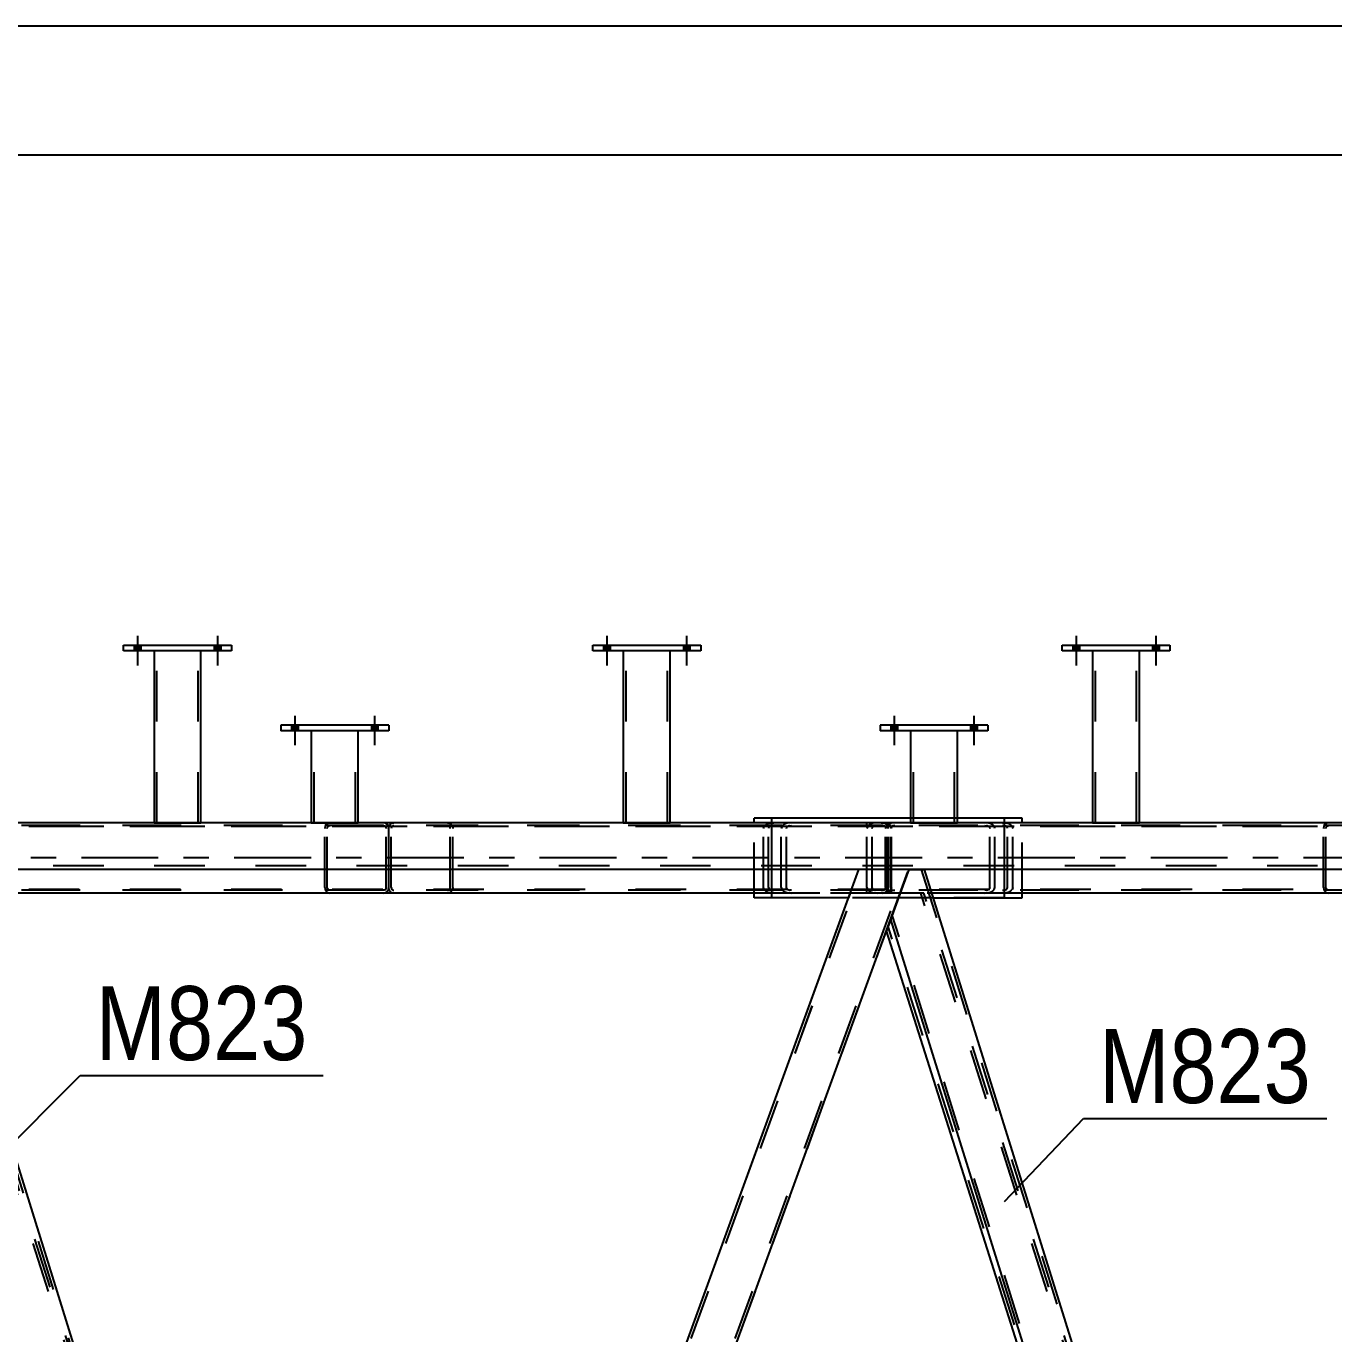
# Model space of a CAD drawing. Header units: millimetres. Extents: x -857 to 332, y -866 to -25.
# Drawn here: x 160.9 to 211.6, y -75.7 to -25.1 of the extents above; entities that cross this region are included whole.
import ezdxf

# ---------------------------------------------------------------- set-up
doc = ezdxf.new("R2010")
doc.units = ezdxf.units.MM
doc.linetypes.add('DXK_LINE_DOT2', pattern=[3.9198, 1.9599, -1.9599])
doc.linetypes.add('DXK_LINE_DOT3', pattern=[5.9187, 2.979, -0.9799, 0.9799, -0.9799])
doc.styles.add('Arial Narrow', font='ARIALN.TTF', dxfattribs={"height": 0.2})

# ---------------------------------------------------------------- blocks, each defined once
blk = doc.blocks.new('Unknown-570388934-1134')
at = {"color": 5, "linetype": 'Continuous'}
for p, q in [((332.353, -25.051), (-856.647, -25.051)), ((327.353, -30.051), (-851.647, -30.051))]:
    blk.add_line(p, q, dxfattribs=at)
blk = doc.blocks.new('Bolt-570388934-11046 - 10703')
at = {"linetype": 'Continuous'}
for points in [[(165.387, -49.036), (165.132, -49.036), (165.132, -49.255), (165.387, -49.255)], [(165.387, -49.036), (165.132, -49.036), (165.132, -49.255), (165.387, -49.255)], [(168.478, -49.036), (168.223, -49.036), (168.223, -49.255), (168.478, -49.255)], [(168.478, -49.036), (168.223, -49.036), (168.223, -49.255), (168.478, -49.255)]]:
    blk.add_hatch(color=1, dxfattribs=at).paths.add_polyline_path(points)
at = {"color": 1, "linetype": 'Continuous'}
for p, q in [((165.132, -49.036), (165.132, -49.255)), ((165.132, -49.036), (165.132, -49.255)), ((165.259, -48.673), (165.259, -49.818)), ((165.259, -48.673), (165.259, -49.818)), ((165.387, -49.036), (165.387, -49.255)), ((165.387, -49.036), (165.387, -49.255)), ((168.223, -49.036), (168.223, -49.255)), ((168.223, -49.036), (168.223, -49.255)), ((168.35, -48.673), (168.35, -49.818)), ((168.35, -48.673), (168.35, -49.818)), ((168.478, -49.036), (168.478, -49.255)), ((168.478, -49.036), (168.478, -49.255))]:
    blk.add_line(p, q, dxfattribs=at)
blk = doc.blocks.new('Part-570388934-11272 - 10703')
at = {"color": 7, "linetype": 'DXK_LINE_DOT2'}
for p, q in [((201.078, -49.255), (201.078, -49.036)), ((201.078, -49.036), (205.259, -49.036)), ((205.259, -49.036), (205.259, -49.255)), ((205.259, -49.255), (201.078, -49.255))]:
    blk.add_line(p, q, dxfattribs=at)
blk = doc.blocks.new('Part-570388934-10843 - 10703')
at = {"color": 7, "linetype": 'DXK_LINE_DOT2'}
for p, q in [((154.841, -56.066), (154.819, -56.128)), ((154.819, -58.418), (154.819, -56.128)), ((154.849, -56.044), (154.841, -56.066)), ((155.018, -56.128), (155.033, -56.086)), ((155.018, -58.418), (155.018, -56.128)), ((155.216, -55.909), (155.064, -55.926)), ((155.14, -56.027), (155.216, -56.018)), ((194.073, -55.909), (155.216, -55.909)), ((194.073, -56.018), (155.216, -56.018)), ((159.537, -55.926), (159.385, -55.909)), ((159.385, -56.018), (159.461, -56.027)), ((159.568, -56.086), (159.583, -56.128)), ((159.583, -58.418), (159.583, -56.128)), ((159.759, -56.066), (159.752, -56.044)), ((159.782, -56.128), (159.759, -56.066)), ((159.782, -58.418), (159.782, -56.128)), ((189.508, -56.128), (189.538, -56.044)), ((189.508, -58.418), (189.508, -56.128)), ((189.721, -56.086), (189.706, -56.128)), ((189.706, -58.418), (189.706, -56.128)), ((189.753, -55.926), (189.905, -55.909)), ((189.905, -56.018), (189.829, -56.027)), ((194.073, -55.909), (194.225, -55.926)), ((194.149, -56.027), (194.073, -56.018)), ((194.272, -56.128), (194.257, -56.086)), ((194.272, -58.418), (194.272, -56.128)), ((194.44, -56.044), (194.448, -56.066)), ((194.448, -56.066), (194.47, -56.128)), ((194.47, -58.418), (194.47, -56.128)), ((154.819, -58.418), (154.849, -58.502)), ((155.033, -58.46), (155.018, -58.418)), ((155.064, -58.62), (155.216, -58.637)), ((155.216, -58.528), (155.14, -58.519)), ((194.073, -58.528), (155.216, -58.528)), ((160.145, -58.637), (155.216, -58.637)), ((159.461, -58.519), (159.385, -58.528)), ((159.385, -58.637), (159.537, -58.62)), ((159.583, -58.418), (159.568, -58.46)), ((159.752, -58.502), (159.782, -58.418)), ((194.073, -58.637), (175.189, -58.637)), ((189.538, -58.502), (189.508, -58.418)), ((189.706, -58.418), (189.721, -58.46)), ((189.905, -58.637), (189.753, -58.62)), ((189.829, -58.519), (189.905, -58.528)), ((194.073, -58.528), (194.149, -58.519)), ((194.225, -58.62), (194.073, -58.637)), ((194.257, -58.46), (194.272, -58.418)), ((194.47, -58.418), (194.44, -58.502))]:
    blk.add_line(p, q, dxfattribs=at)
at = {"color": 2, "linetype": 'Continuous'}
blk.add_line((175.189, -58.637), (160.145, -58.637), dxfattribs=at)
at = {"color": 7, "linetype": 'DXK_LINE_DOT2'}
for centre, radius, start, end in [((155.126, -56.292), 0.371, 99.5183, 138.064), ((155.171, -56.21), 0.186, 99.5183, 138.064), ((159.43, -56.21), 0.186, 41.9361, 80.4818), ((159.475, -56.292), 0.371, 41.9361, 80.4818), ((189.814, -56.292), 0.371, 99.5183, 138.064), ((189.86, -56.21), 0.186, 99.5183, 138.064), ((194.119, -56.21), 0.186, 41.9361, 80.4818), ((194.164, -56.292), 0.371, 41.9361, 80.4818), ((155.126, -58.254), 0.371, 221.9361, 260.4818), ((155.171, -58.336), 0.186, 221.9361, 260.4818), ((159.43, -58.336), 0.186, 279.5183, 318.064), ((159.475, -58.254), 0.371, 279.5183, 318.064), ((189.814, -58.254), 0.371, 221.9361, 260.4818), ((189.86, -58.336), 0.186, 221.9361, 260.4818), ((194.119, -58.336), 0.186, 279.5183, 318.064), ((194.164, -58.254), 0.371, 279.5183, 318.064)]:
    blk.add_arc(centre, radius, start, end, dxfattribs=at)
blk = doc.blocks.new('Part-570388934-11233 - 10703')
at = {"color": 2, "linetype": 'Continuous'}
for p, q in [((195.208, -52.345), (195.208, -55.728)), ((197.026, -55.728), (197.026, -52.345))]:
    blk.add_line(p, q, dxfattribs=at)
at = {"color": 7, "linetype": 'DXK_LINE_DOT2'}
for p, q in [((197.026, -52.345), (195.208, -52.345)), ((195.224, -52.345), (195.208, -52.345)), ((195.317, -55.911), (195.317, -52.345)), ((196.917, -55.911), (196.917, -52.345)), ((195.208, -55.728), (195.208, -55.911)), ((197.026, -55.911), (197.026, -55.728)), ((195.208, -55.911), (197.026, -55.911))]:
    blk.add_line(p, q, dxfattribs=at)
blk = doc.blocks.new('Part-570388934-10720 - 10703')
at = {"color": 7, "linetype": 'DXK_LINE_DOT2'}
for p, q in [((194.81, -58.637), (194.28, -60.094)), ((195.725, -58.637), (194.81, -58.637)), ((212.355, -111.438), (195.611, -58.637)), ((212.416, -111.27), (195.725, -58.637)), ((194.28, -60.094), (194.28, -60.094)), ((194.28, -60.094), (194.28, -60.094)), ((211.085, -112.727), (194.341, -59.926))]:
    blk.add_line(p, q, dxfattribs=at)
at = {"color": 2, "linetype": 'Continuous'}
blk.add_line((210.913, -112.546), (194.28, -60.094), dxfattribs=at)
blk = doc.blocks.new('Part-570388934-10776 - 10703')
at = {"color": 7, "linetype": 'DXK_LINE_DOT2'}
for p, q in [((174.99, -56.128), (175.005, -56.044)), ((174.99, -57.727), (174.99, -56.128)), ((175.005, -56.044), (175.048, -55.973)), ((175.048, -55.973), (175.113, -55.926)), ((175.097, -56.086), (175.089, -56.128)), ((175.089, -58.418), (175.089, -56.128)), ((175.118, -56.05), (175.097, -56.086)), ((175.113, -55.926), (175.189, -55.909)), ((175.151, -56.027), (175.118, -56.05)), ((175.189, -56.018), (175.151, -56.027)), ((194.14, -55.909), (175.189, -55.909)), ((194.14, -56.018), (175.189, -56.018)), ((177.273, -55.909), (177.349, -55.926)), ((177.311, -56.027), (177.273, -56.018)), ((177.343, -56.05), (177.311, -56.027)), ((177.365, -56.086), (177.343, -56.05)), ((177.349, -55.926), (177.413, -55.973)), ((177.372, -56.128), (177.365, -56.086)), ((177.372, -58.418), (177.372, -56.128)), ((177.413, -55.973), (177.456, -56.044)), ((177.456, -56.044), (177.471, -56.128)), ((177.471, -58.418), (177.471, -56.128)), ((190.221, -56.066), (190.198, -56.128)), ((190.198, -58.418), (190.198, -56.128)), ((190.229, -56.044), (190.221, -56.066)), ((190.397, -56.128), (190.412, -56.086)), ((190.397, -58.418), (190.397, -56.128)), ((190.595, -55.909), (190.443, -55.926)), ((190.519, -56.027), (190.595, -56.018)), ((193.516, -56.018), (193.516, -55.909)), ((194.216, -55.926), (194.14, -55.909)), ((194.14, -56.018), (194.178, -56.027)), ((194.178, -56.027), (194.21, -56.05)), ((194.21, -56.05), (194.232, -56.086)), ((194.281, -55.973), (194.216, -55.926)), ((194.232, -56.086), (194.24, -56.128)), ((194.24, -58.418), (194.24, -56.128)), ((194.324, -56.044), (194.281, -55.973)), ((194.339, -56.128), (194.324, -56.044)), ((194.339, -58.418), (194.339, -56.128)), ((175.089, -58.418), (175.097, -58.46)), ((175.097, -58.46), (175.118, -58.496)), ((175.118, -58.496), (175.151, -58.519)), ((175.151, -58.519), (175.189, -58.528)), ((194.14, -58.528), (175.189, -58.528)), ((177.273, -58.528), (177.311, -58.519)), ((177.349, -58.62), (177.273, -58.637)), ((177.311, -58.519), (177.343, -58.496)), ((177.343, -58.496), (177.365, -58.46)), ((177.413, -58.573), (177.349, -58.62)), ((177.365, -58.46), (177.372, -58.418)), ((177.456, -58.502), (177.413, -58.573)), ((177.471, -58.418), (177.456, -58.502)), ((194.14, -58.637), (189.835, -58.637)), ((190.198, -58.418), (190.229, -58.502)), ((190.412, -58.46), (190.397, -58.418)), ((190.443, -58.62), (190.595, -58.637)), ((190.595, -58.528), (190.519, -58.519)), ((193.516, -58.637), (193.516, -58.528)), ((194.178, -58.519), (194.14, -58.528)), ((194.14, -58.637), (194.216, -58.62)), ((194.21, -58.496), (194.178, -58.519)), ((194.232, -58.46), (194.21, -58.496)), ((194.216, -58.62), (194.281, -58.573)), ((194.24, -58.418), (194.232, -58.46)), ((194.281, -58.573), (194.324, -58.502)), ((194.324, -58.502), (194.339, -58.418))]:
    blk.add_line(p, q, dxfattribs=at)
at = {"color": 2, "linetype": 'Continuous'}
for p, q in [((174.99, -58.418), (174.99, -57.727)), ((175.005, -58.502), (174.99, -58.418)), ((175.048, -58.573), (175.005, -58.502)), ((175.113, -58.62), (175.048, -58.573)), ((175.189, -58.637), (175.113, -58.62)), ((189.835, -58.637), (175.189, -58.637))]:
    blk.add_line(p, q, dxfattribs=at)
at = {"color": 7, "linetype": 'DXK_LINE_DOT2'}
for centre, radius, start, end in [((190.505, -56.292), 0.371, 99.5183, 138.064), ((190.55, -56.21), 0.186, 99.5183, 138.064), ((190.505, -58.254), 0.371, 221.9361, 260.4818), ((190.55, -58.336), 0.186, 221.9361, 260.4818)]:
    blk.add_arc(centre, radius, start, end, dxfattribs=at)
blk = doc.blocks.new('Part-570388934-10750 - 10703')
at = {"color": 7, "linetype": 'DXK_LINE_DOT2'}
for p, q in [((296.272, -55.909), (-17.457, -55.91)), ((296.272, -56.055), (-17.457, -56.055)), ((296.272, -58.491), (-17.457, -58.491)), ((296.272, -58.637), (-4.343, -58.637)), ((199.533, -58.637), (-4.343, -58.637))]:
    blk.add_line(p, q, dxfattribs=at)
at = {"color": 7, "linetype": 'DXK_LINE_DOT3'}
blk.add_line((296.272, -57.273), (-17.457, -57.273), dxfattribs=at)
at = {"color": 2, "linetype": 'Continuous'}
blk.add_line((227.842, -58.637), (199.533, -58.637), dxfattribs=at)
blk = doc.blocks.new('Bolt-570388934-11147 - 10703')
at = {"linetype": 'Continuous'}
for points in [[(201.75, -49.036), (201.496, -49.036), (201.496, -49.255), (201.75, -49.255)], [(201.75, -49.036), (201.496, -49.036), (201.496, -49.255), (201.75, -49.255)], [(204.841, -49.036), (204.587, -49.036), (204.587, -49.255), (204.841, -49.255)], [(204.841, -49.036), (204.587, -49.036), (204.587, -49.255), (204.841, -49.255)]]:
    blk.add_hatch(color=1, dxfattribs=at).paths.add_polyline_path(points)
at = {"color": 1, "linetype": 'Continuous'}
for p, q in [((201.496, -49.036), (201.496, -49.255)), ((201.496, -49.036), (201.496, -49.255)), ((201.623, -48.673), (201.623, -49.818)), ((201.623, -48.673), (201.623, -49.818)), ((201.75, -49.036), (201.75, -49.255)), ((201.75, -49.036), (201.75, -49.255)), ((204.587, -49.036), (204.587, -49.255)), ((204.587, -49.036), (204.587, -49.255)), ((204.714, -48.673), (204.714, -49.818)), ((204.714, -48.673), (204.714, -49.818)), ((204.841, -49.036), (204.841, -49.255)), ((204.841, -49.036), (204.841, -49.255))]:
    blk.add_line(p, q, dxfattribs=at)
blk = doc.blocks.new('Part-570388934-10831 - 10703')
at = {"color": 2, "linetype": 'Continuous'}
for p, q in [((189.835, -55.728), (189.144, -55.728)), ((189.144, -55.909), (189.144, -55.728)), ((199.533, -55.728), (198.843, -55.728)), ((199.533, -55.909), (199.533, -55.728)), ((189.144, -58.819), (189.144, -58.637)), ((199.533, -58.819), (199.533, -58.637)), ((189.835, -58.819), (189.144, -58.819)), ((198.843, -58.819), (199.533, -58.819))]:
    blk.add_line(p, q, dxfattribs=at)
at = {"color": 7, "linetype": 'DXK_LINE_DOT2'}
for p, q in [((198.843, -55.728), (189.835, -55.728)), ((189.144, -58.637), (189.144, -55.909)), ((199.533, -58.637), (199.533, -55.909)), ((198.843, -58.819), (189.835, -58.819))]:
    blk.add_line(p, q, dxfattribs=at)
blk = doc.blocks.new('Part-570388934-10777 - 10703')
at = {"color": 7, "linetype": 'DXK_LINE_DOT2'}
for p, q in [((173.657, -111.438), (156.913, -58.637)), ((173.718, -111.27), (157.028, -58.637))]:
    blk.add_line(p, q, dxfattribs=at)
blk = doc.blocks.new('Part-570388934-10866 - 10703')
at = {"color": 2, "linetype": 'Continuous'}
for p, q in [((198.208, -52.127), (194.026, -52.127)), ((194.026, -52.127), (194.026, -52.345)), ((198.208, -52.127), (198.208, -52.345)), ((198.208, -52.345), (194.026, -52.345))]:
    blk.add_line(p, q, dxfattribs=at)
blk = doc.blocks.new('Part-570388934-10906 - 10703')
at = {"color": 2, "linetype": 'Continuous'}
for p, q in [((198.843, -55.728), (189.835, -55.728)), ((189.835, -55.909), (189.835, -55.728)), ((198.843, -55.909), (198.843, -55.728)), ((189.835, -58.819), (189.835, -57.727)), ((198.843, -58.819), (198.843, -57.727)), ((192.81, -58.819), (189.835, -58.819)), ((196.081, -58.819), (198.843, -58.819))]:
    blk.add_line(p, q, dxfattribs=at)
at = {"color": 7, "linetype": 'DXK_LINE_DOT2'}
for p, q in [((189.835, -57.727), (189.835, -55.909)), ((198.843, -57.727), (198.843, -55.909)), ((196.081, -58.819), (192.81, -58.819))]:
    blk.add_line(p, q, dxfattribs=at)
blk = doc.blocks.new('Part-570388934-10915 - 10703')
at = {"color": 7, "linetype": 'DXK_LINE_DOT2'}
for p, q in [((155.641, -56.128), (155.657, -56.044)), ((155.641, -58.418), (155.641, -56.128)), ((155.657, -56.044), (155.7, -55.973)), ((155.7, -55.973), (155.764, -55.926)), ((155.748, -56.086), (155.741, -56.128)), ((155.741, -58.418), (155.741, -56.128)), ((155.766, -56.05), (155.748, -56.086)), ((155.764, -55.926), (155.773, -55.924)), ((155.831, -56.027), (155.766, -56.05)), ((155.766, -58.496), (155.766, -56.05)), ((155.907, -55.909), (155.773, -55.924)), ((155.773, -58.622), (155.773, -55.924)), ((155.907, -56.018), (155.831, -56.027)), ((174.792, -55.909), (155.907, -55.909)), ((174.792, -56.018), (155.907, -56.018)), ((160.075, -55.909), (160.227, -55.926)), ((160.151, -56.027), (160.075, -56.018)), ((160.274, -56.128), (160.259, -56.086)), ((160.274, -58.418), (160.274, -56.128)), ((160.442, -56.044), (160.472, -56.128)), ((160.472, -58.418), (160.472, -56.128)), ((172.524, -56.044), (172.509, -56.128)), ((172.509, -58.418), (172.509, -56.128)), ((172.567, -55.973), (172.524, -56.044)), ((172.631, -55.926), (172.567, -55.973)), ((172.608, -56.128), (172.616, -56.086)), ((172.608, -58.418), (172.608, -56.128)), ((172.616, -56.086), (172.637, -56.05)), ((172.707, -55.909), (172.631, -55.926)), ((172.637, -56.05), (172.669, -56.027)), ((172.669, -56.027), (172.707, -56.018)), ((174.868, -55.926), (174.792, -55.909)), ((174.792, -56.018), (174.83, -56.027)), ((174.83, -56.027), (174.862, -56.05)), ((174.862, -56.05), (174.883, -56.086)), ((174.932, -55.973), (174.868, -55.926)), ((174.883, -56.086), (174.891, -56.128)), ((174.891, -58.418), (174.891, -56.128)), ((174.975, -56.044), (174.932, -55.973)), ((174.99, -56.128), (174.975, -56.044)), ((174.99, -58.418), (174.99, -56.128)), ((155.657, -58.502), (155.641, -58.418)), ((155.7, -58.573), (155.657, -58.502)), ((155.764, -58.62), (155.7, -58.573)), ((155.741, -58.418), (155.748, -58.46)), ((155.748, -58.46), (155.766, -58.496)), ((155.773, -58.622), (155.764, -58.62)), ((155.766, -58.496), (155.831, -58.519)), ((155.907, -58.637), (155.773, -58.622)), ((155.831, -58.519), (155.907, -58.528)), ((174.792, -58.528), (155.907, -58.528)), ((174.792, -58.637), (155.907, -58.637)), ((160.075, -58.528), (160.151, -58.519)), ((160.227, -58.62), (160.075, -58.637)), ((160.259, -58.46), (160.274, -58.418)), ((160.472, -58.418), (160.442, -58.502)), ((172.509, -58.418), (172.524, -58.502)), ((172.524, -58.502), (172.567, -58.573)), ((172.567, -58.573), (172.631, -58.62)), ((172.616, -58.46), (172.608, -58.418)), ((172.637, -58.496), (172.616, -58.46)), ((172.631, -58.62), (172.707, -58.637)), ((172.669, -58.519), (172.637, -58.496)), ((172.707, -58.528), (172.669, -58.519)), ((174.83, -58.519), (174.792, -58.528)), ((174.792, -58.637), (174.868, -58.62)), ((174.862, -58.496), (174.83, -58.519)), ((174.883, -58.46), (174.862, -58.496)), ((174.868, -58.62), (174.932, -58.573)), ((174.891, -58.418), (174.883, -58.46)), ((174.932, -58.573), (174.975, -58.502)), ((174.975, -58.502), (174.99, -58.418))]:
    blk.add_line(p, q, dxfattribs=at)
for centre, radius, start, end in [((160.121, -56.21), 0.186, 41.9361, 80.4818), ((160.166, -56.292), 0.371, 41.9361, 80.4818), ((160.121, -58.336), 0.186, 279.5183, 318.064), ((160.166, -58.254), 0.371, 279.5183, 318.064)]:
    blk.add_arc(centre, radius, start, end, dxfattribs=at)
blk = doc.blocks.new('Part-570388934-10963 - 10703')
at = {"color": 7, "linetype": 'DXK_LINE_DOT2'}
for p, q in [((182.896, -49.255), (182.896, -49.036)), ((182.896, -49.036), (187.078, -49.036)), ((187.078, -49.036), (187.078, -49.255)), ((187.078, -49.255), (182.896, -49.255))]:
    blk.add_line(p, q, dxfattribs=at)
blk = doc.blocks.new('Part-570388934-11299 - 10703')
at = {"color": 2, "linetype": 'Continuous'}
for p, q in [((202.259, -49.255), (202.259, -55.911)), ((204.078, -55.911), (204.078, -49.255)), ((202.259, -55.911), (204.078, -55.911))]:
    blk.add_line(p, q, dxfattribs=at)
at = {"color": 7, "linetype": 'DXK_LINE_DOT2'}
for p, q in [((204.078, -49.255), (202.259, -49.255)), ((202.259, -49.255), (202.276, -49.255)), ((202.369, -55.911), (202.369, -49.255)), ((203.969, -55.911), (203.969, -49.255)), ((203.96, -55.911), (203.943, -55.911)), ((203.943, -55.911), (203.96, -55.911)), ((203.96, -55.911), (203.969, -55.911)), ((203.969, -55.911), (203.96, -55.911))]:
    blk.add_line(p, q, dxfattribs=at)
blk = doc.blocks.new('Part-570388934-10969 - 10703')
at = {"color": 7, "linetype": 'DXK_LINE_DOT2'}
for p, q in [((193.539, -56.066), (193.516, -56.128)), ((193.516, -58.418), (193.516, -56.128)), ((193.547, -56.044), (193.539, -56.066)), ((193.715, -56.128), (193.73, -56.086)), ((193.715, -58.418), (193.715, -56.128)), ((193.913, -55.909), (193.762, -55.926)), ((193.838, -56.027), (193.913, -56.018)), ((232.771, -55.909), (193.913, -55.909)), ((232.771, -56.018), (193.913, -56.018)), ((198.234, -55.926), (198.082, -55.909)), ((198.082, -56.018), (198.158, -56.027)), ((198.266, -56.086), (198.281, -56.128)), ((198.281, -58.418), (198.281, -56.128)), ((198.457, -56.066), (198.449, -56.044)), ((198.479, -56.128), (198.457, -56.066)), ((198.479, -58.418), (198.479, -56.128)), ((228.205, -56.127), (228.235, -56.044)), ((228.205, -58.418), (228.205, -56.127)), ((228.419, -56.086), (228.404, -56.127)), ((228.404, -58.418), (228.404, -56.127)), ((228.45, -55.926), (228.602, -55.909)), ((228.602, -56.018), (228.526, -56.027)), ((232.771, -55.909), (232.923, -55.926)), ((232.847, -56.027), (232.771, -56.018)), ((232.969, -56.127), (232.954, -56.086)), ((232.969, -58.418), (232.969, -56.127)), ((233.138, -56.044), (233.145, -56.066)), ((233.145, -56.066), (233.168, -56.127)), ((233.168, -58.418), (233.168, -56.127)), ((193.516, -58.418), (193.547, -58.502)), ((193.73, -58.46), (193.715, -58.418)), ((193.762, -58.62), (193.913, -58.637)), ((193.913, -58.528), (193.838, -58.519)), ((232.771, -58.527), (193.913, -58.528)), ((198.843, -58.637), (193.913, -58.637)), ((198.158, -58.519), (198.082, -58.528)), ((198.082, -58.637), (198.234, -58.62)), ((198.281, -58.418), (198.266, -58.46)), ((198.449, -58.502), (198.479, -58.418)), ((232.771, -58.637), (213.886, -58.637)), ((228.235, -58.502), (228.205, -58.418)), ((228.404, -58.418), (228.419, -58.46)), ((228.602, -58.637), (228.45, -58.62)), ((228.526, -58.519), (228.602, -58.527)), ((232.771, -58.527), (232.847, -58.519)), ((232.923, -58.62), (232.771, -58.637)), ((232.954, -58.46), (232.969, -58.418)), ((233.168, -58.418), (233.138, -58.502))]:
    blk.add_line(p, q, dxfattribs=at)
at = {"color": 2, "linetype": 'Continuous'}
blk.add_line((213.886, -58.637), (198.843, -58.637), dxfattribs=at)
at = {"color": 7, "linetype": 'DXK_LINE_DOT2'}
for centre, radius, start, end in [((193.823, -56.292), 0.371, 99.5183, 138.064), ((193.868, -56.21), 0.186, 99.5183, 138.064), ((198.127, -56.21), 0.186, 41.9361, 80.4818), ((198.173, -56.292), 0.371, 41.9361, 80.4818), ((228.512, -56.292), 0.371, 99.5183, 138.064), ((228.557, -56.21), 0.186, 99.5183, 138.064), ((232.816, -56.21), 0.186, 41.9361, 80.4818), ((232.861, -56.292), 0.371, 41.9361, 80.4818), ((193.823, -58.254), 0.371, 221.9361, 260.4818), ((193.868, -58.336), 0.186, 221.9361, 260.4818), ((198.127, -58.336), 0.186, 279.5183, 318.064), ((198.173, -58.254), 0.371, 279.5183, 318.064), ((228.512, -58.254), 0.371, 221.9361, 260.4818), ((228.557, -58.336), 0.186, 221.9361, 260.4818), ((232.816, -58.336), 0.186, 279.5183, 318.064), ((232.861, -58.254), 0.371, 279.5183, 318.064)]:
    blk.add_arc(centre, radius, start, end, dxfattribs=at)
blk = doc.blocks.new('Part-570388934-11008 - 10703')
at = {"color": 7, "linetype": 'DXK_LINE_DOT2'}
for p, q in [((194.339, -56.128), (194.354, -56.044)), ((194.339, -58.418), (194.339, -56.128)), ((194.354, -56.044), (194.397, -55.973)), ((194.397, -55.973), (194.461, -55.926)), ((194.446, -56.086), (194.438, -56.128)), ((194.438, -58.418), (194.438, -56.128)), ((194.464, -56.05), (194.446, -56.086)), ((194.461, -55.926), (194.47, -55.924)), ((194.528, -56.027), (194.464, -56.05)), ((194.464, -58.496), (194.464, -56.05)), ((194.604, -55.909), (194.47, -55.924)), ((194.47, -58.622), (194.47, -55.924)), ((194.604, -56.018), (194.528, -56.027)), ((213.489, -55.909), (194.604, -55.909)), ((213.489, -56.018), (194.604, -56.018)), ((198.773, -55.909), (198.925, -55.926)), ((198.849, -56.027), (198.773, -56.018)), ((198.971, -56.128), (198.956, -56.086)), ((198.971, -58.418), (198.971, -56.128)), ((199.14, -56.044), (199.17, -56.128)), ((199.17, -58.418), (199.17, -56.128)), ((211.221, -56.044), (211.206, -56.128)), ((211.206, -58.418), (211.206, -56.128)), ((211.264, -55.973), (211.221, -56.044)), ((211.329, -55.926), (211.264, -55.973)), ((211.305, -56.128), (211.313, -56.086)), ((211.305, -58.418), (211.305, -56.128)), ((211.313, -56.086), (211.334, -56.05)), ((211.405, -55.909), (211.329, -55.926)), ((211.334, -56.05), (211.367, -56.027)), ((211.367, -56.027), (211.405, -56.018)), ((213.565, -55.926), (213.489, -55.909)), ((213.489, -56.018), (213.527, -56.027)), ((213.527, -56.027), (213.559, -56.05)), ((213.559, -56.05), (213.581, -56.086)), ((213.629, -55.973), (213.565, -55.926)), ((213.581, -56.086), (213.588, -56.128)), ((213.588, -58.418), (213.588, -56.128)), ((213.672, -56.044), (213.629, -55.973)), ((213.687, -56.128), (213.672, -56.044)), ((213.687, -58.418), (213.687, -56.128)), ((194.354, -58.502), (194.339, -58.418)), ((194.397, -58.573), (194.354, -58.502)), ((194.461, -58.62), (194.397, -58.573)), ((194.438, -58.418), (194.446, -58.46)), ((194.446, -58.46), (194.464, -58.496)), ((194.47, -58.622), (194.461, -58.62)), ((194.464, -58.496), (194.528, -58.519)), ((194.604, -58.637), (194.47, -58.622)), ((194.528, -58.519), (194.604, -58.528)), ((213.489, -58.528), (194.604, -58.528)), ((213.489, -58.637), (194.604, -58.637)), ((198.773, -58.528), (198.849, -58.519)), ((198.925, -58.62), (198.773, -58.637)), ((198.956, -58.46), (198.971, -58.418)), ((199.17, -58.418), (199.14, -58.502)), ((211.206, -58.418), (211.221, -58.502)), ((211.221, -58.502), (211.264, -58.573)), ((211.264, -58.573), (211.329, -58.62)), ((211.313, -58.46), (211.305, -58.418)), ((211.334, -58.496), (211.313, -58.46)), ((211.329, -58.62), (211.405, -58.637)), ((211.367, -58.519), (211.334, -58.496)), ((211.405, -58.528), (211.367, -58.519)), ((213.527, -58.519), (213.489, -58.528)), ((213.489, -58.637), (213.565, -58.62)), ((213.559, -58.496), (213.527, -58.519)), ((213.581, -58.46), (213.559, -58.496)), ((213.565, -58.62), (213.629, -58.573)), ((213.588, -58.418), (213.581, -58.46)), ((213.629, -58.573), (213.672, -58.502)), ((213.672, -58.502), (213.687, -58.418))]:
    blk.add_line(p, q, dxfattribs=at)
for centre, radius, start, end in [((198.818, -56.21), 0.186, 41.9361, 80.4818), ((198.863, -56.292), 0.371, 41.9361, 80.4818), ((198.818, -58.336), 0.186, 279.5183, 318.064), ((198.863, -58.254), 0.371, 279.5183, 318.064)]:
    blk.add_arc(centre, radius, start, end, dxfattribs=at)
blk = doc.blocks.new('Part-570388934-11402 - 10703')
at = {"color": 2, "linetype": 'Continuous'}
for p, q in [((195.142, -57.727), (194.438, -59.659)), ((195.142, -57.727), (195.741, -57.727)), ((195.741, -57.727), (212.423, -111.25)), ((194.438, -59.659), (210.98, -112.727))]:
    blk.add_line(p, q, dxfattribs=at)
at = {"color": 7, "linetype": 'DXK_LINE_DOT2'}
for p, q in [((195.626, -57.727), (212.362, -111.419)), ((211.094, -112.727), (194.5, -59.49))]:
    blk.add_line(p, q, dxfattribs=at)
blk = doc.blocks.new('Part-570388934-11055 - 10703')
at = {"color": 2, "linetype": 'Continuous'}
for p, q in [((174.989, -52.126), (170.807, -52.126)), ((170.807, -52.126), (170.807, -52.345)), ((174.989, -52.126), (174.989, -52.345)), ((174.989, -52.345), (170.807, -52.345))]:
    blk.add_line(p, q, dxfattribs=at)
blk = doc.blocks.new('Bolt-570388934-11056 - 10703')
at = {"linetype": 'Continuous'}
for points in [[(171.48, -52.126), (171.226, -52.126), (171.226, -52.345), (171.48, -52.345)], [(171.48, -52.126), (171.226, -52.126), (171.226, -52.345), (171.48, -52.345)], [(174.571, -52.126), (174.316, -52.126), (174.316, -52.345), (174.571, -52.345)], [(174.571, -52.126), (174.316, -52.126), (174.316, -52.345), (174.571, -52.345)]]:
    blk.add_hatch(color=1, dxfattribs=at).paths.add_polyline_path(points)
at = {"color": 1, "linetype": 'Continuous'}
for p, q in [((171.226, -52.126), (171.226, -52.345)), ((171.226, -52.126), (171.226, -52.345)), ((171.353, -51.763), (171.353, -52.908)), ((171.353, -51.763), (171.353, -52.908)), ((171.48, -52.126), (171.48, -52.345)), ((171.48, -52.126), (171.48, -52.345)), ((174.316, -52.126), (174.316, -52.345)), ((174.316, -52.126), (174.316, -52.345)), ((174.444, -51.763), (174.444, -52.908)), ((174.444, -51.763), (174.444, -52.908)), ((174.571, -52.126), (174.571, -52.345)), ((174.571, -52.126), (174.571, -52.345))]:
    blk.add_line(p, q, dxfattribs=at)
blk = doc.blocks.new('Bolt-570388934-11087 - 10703')
at = {"linetype": 'Continuous'}
for points in [[(194.699, -52.127), (194.444, -52.127), (194.444, -52.345), (194.699, -52.345)], [(194.699, -52.127), (194.444, -52.127), (194.444, -52.345), (194.699, -52.345)], [(197.79, -52.127), (197.535, -52.127), (197.535, -52.345), (197.79, -52.345)], [(197.79, -52.127), (197.535, -52.127), (197.535, -52.345), (197.79, -52.345)]]:
    blk.add_hatch(color=1, dxfattribs=at).paths.add_polyline_path(points)
at = {"color": 1, "linetype": 'Continuous'}
for p, q in [((194.444, -52.127), (194.444, -52.345)), ((194.444, -52.127), (194.444, -52.345)), ((194.571, -51.763), (194.571, -52.908)), ((194.571, -51.763), (194.571, -52.908)), ((194.699, -52.127), (194.699, -52.345)), ((194.699, -52.127), (194.699, -52.345)), ((197.535, -52.127), (197.535, -52.345)), ((197.535, -52.127), (197.535, -52.345)), ((197.662, -51.763), (197.662, -52.908)), ((197.662, -51.763), (197.662, -52.908)), ((197.79, -52.127), (197.79, -52.345)), ((197.79, -52.127), (197.79, -52.345))]:
    blk.add_line(p, q, dxfattribs=at)
blk = doc.blocks.new('Bolt-570388934-11119 - 10703')
at = {"linetype": 'Continuous'}
for points in [[(183.569, -49.036), (183.314, -49.036), (183.314, -49.255), (183.569, -49.255)], [(183.569, -49.036), (183.314, -49.036), (183.314, -49.255), (183.569, -49.255)], [(186.659, -49.036), (186.405, -49.036), (186.405, -49.255), (186.659, -49.255)], [(186.659, -49.036), (186.405, -49.036), (186.405, -49.255), (186.659, -49.255)]]:
    blk.add_hatch(color=1, dxfattribs=at).paths.add_polyline_path(points)
at = {"color": 1, "linetype": 'Continuous'}
for p, q in [((183.314, -49.036), (183.314, -49.255)), ((183.314, -49.036), (183.314, -49.255)), ((183.441, -48.673), (183.441, -49.818)), ((183.441, -48.673), (183.441, -49.818)), ((183.569, -49.036), (183.569, -49.255)), ((183.569, -49.036), (183.569, -49.255)), ((186.405, -49.036), (186.405, -49.255)), ((186.405, -49.036), (186.405, -49.255)), ((186.532, -48.673), (186.532, -49.818)), ((186.532, -48.673), (186.532, -49.818)), ((186.659, -49.036), (186.659, -49.255)), ((186.659, -49.036), (186.659, -49.255))]:
    blk.add_line(p, q, dxfattribs=at)
blk = doc.blocks.new('Bolt-570388934-11120 - 10703')
at = {"linetype": 'Continuous'}
for points in [[(183.569, -49.036), (183.314, -49.036), (183.314, -49.255), (183.569, -49.255)], [(183.569, -49.036), (183.314, -49.036), (183.314, -49.255), (183.569, -49.255)], [(186.659, -49.036), (186.405, -49.036), (186.405, -49.255), (186.659, -49.255)], [(186.659, -49.036), (186.405, -49.036), (186.405, -49.255), (186.659, -49.255)]]:
    blk.add_hatch(color=1, dxfattribs=at).paths.add_polyline_path(points)
at = {"color": 1, "linetype": 'Continuous'}
for p, q in [((183.314, -49.036), (183.314, -49.255)), ((183.314, -49.036), (183.314, -49.255)), ((183.441, -48.673), (183.441, -49.818)), ((183.441, -48.673), (183.441, -49.818)), ((183.569, -49.036), (183.569, -49.255)), ((183.569, -49.036), (183.569, -49.255)), ((186.405, -49.036), (186.405, -49.255)), ((186.405, -49.036), (186.405, -49.255)), ((186.532, -48.673), (186.532, -49.818)), ((186.532, -48.673), (186.532, -49.818)), ((186.659, -49.036), (186.659, -49.255)), ((186.659, -49.036), (186.659, -49.255))]:
    blk.add_line(p, q, dxfattribs=at)
blk = doc.blocks.new('Bolt-570388934-11121 - 10703')
at = {"linetype": 'Continuous'}
for points in [[(165.387, -49.036), (165.132, -49.036), (165.132, -49.255), (165.387, -49.255)], [(165.387, -49.036), (165.132, -49.036), (165.132, -49.255), (165.387, -49.255)], [(168.478, -49.036), (168.223, -49.036), (168.223, -49.255), (168.478, -49.255)], [(168.478, -49.036), (168.223, -49.036), (168.223, -49.255), (168.478, -49.255)]]:
    blk.add_hatch(color=1, dxfattribs=at).paths.add_polyline_path(points)
at = {"color": 1, "linetype": 'Continuous'}
for p, q in [((165.132, -49.036), (165.132, -49.255)), ((165.132, -49.036), (165.132, -49.255)), ((165.259, -48.673), (165.259, -49.818)), ((165.259, -48.673), (165.259, -49.818)), ((165.387, -49.036), (165.387, -49.255)), ((165.387, -49.036), (165.387, -49.255)), ((168.223, -49.036), (168.223, -49.255)), ((168.223, -49.036), (168.223, -49.255)), ((168.35, -48.673), (168.35, -49.818)), ((168.35, -48.673), (168.35, -49.818)), ((168.478, -49.036), (168.478, -49.255)), ((168.478, -49.036), (168.478, -49.255))]:
    blk.add_line(p, q, dxfattribs=at)
blk = doc.blocks.new('Bolt-570388934-11148 - 10703')
at = {"linetype": 'Continuous'}
for points in [[(201.75, -49.036), (201.496, -49.036), (201.496, -49.255), (201.75, -49.255)], [(201.75, -49.036), (201.496, -49.036), (201.496, -49.255), (201.75, -49.255)], [(204.841, -49.036), (204.587, -49.036), (204.587, -49.255), (204.841, -49.255)], [(204.841, -49.036), (204.587, -49.036), (204.587, -49.255), (204.841, -49.255)]]:
    blk.add_hatch(color=1, dxfattribs=at).paths.add_polyline_path(points)
at = {"color": 1, "linetype": 'Continuous'}
for p, q in [((201.496, -49.036), (201.496, -49.255)), ((201.496, -49.036), (201.496, -49.255)), ((201.623, -48.673), (201.623, -49.818)), ((201.623, -48.673), (201.623, -49.818)), ((201.75, -49.036), (201.75, -49.255)), ((201.75, -49.036), (201.75, -49.255)), ((204.587, -49.036), (204.587, -49.255)), ((204.587, -49.036), (204.587, -49.255)), ((204.714, -48.673), (204.714, -49.818)), ((204.714, -48.673), (204.714, -49.818)), ((204.841, -49.036), (204.841, -49.255)), ((204.841, -49.036), (204.841, -49.255))]:
    blk.add_line(p, q, dxfattribs=at)
blk = doc.blocks.new('Part-570388934-11151 - 10703')
at = {"color": 7, "linetype": 'DXK_LINE_DOT2'}
for p, q in [((164.714, -49.255), (164.714, -49.036)), ((164.714, -49.036), (168.896, -49.036)), ((168.896, -49.036), (168.896, -49.255)), ((168.896, -49.255), (164.714, -49.255))]:
    blk.add_line(p, q, dxfattribs=at)
blk = doc.blocks.new('Part-570388934-11281 - 10703')
at = {"color": 7, "linetype": 'DXK_LINE_DOT2'}
for p, q in [((185.896, -49.255), (184.078, -49.255)), ((184.078, -49.255), (184.078, -55.911)), ((184.094, -49.255), (184.078, -49.255)), ((184.187, -55.911), (184.187, -49.255)), ((185.787, -55.911), (185.787, -49.255)), ((185.896, -55.911), (185.896, -49.255)), ((184.078, -55.911), (185.896, -55.911))]:
    blk.add_line(p, q, dxfattribs=at)
blk = doc.blocks.new('Part-570388934-11275 - 10703')
at = {"color": 2, "linetype": 'Continuous'}
for p, q in [((184.078, -49.255), (184.078, -55.911)), ((185.896, -55.911), (185.896, -49.255)), ((184.078, -55.911), (185.896, -55.911))]:
    blk.add_line(p, q, dxfattribs=at)
at = {"color": 7, "linetype": 'DXK_LINE_DOT2'}
for p, q in [((185.896, -49.255), (184.078, -49.255)), ((184.078, -49.255), (184.094, -49.255)), ((184.187, -55.911), (184.187, -49.255)), ((185.787, -55.911), (185.787, -49.255)), ((185.778, -55.911), (185.761, -55.911)), ((185.761, -55.911), (185.778, -55.911)), ((185.778, -55.911), (185.787, -55.911)), ((185.787, -55.911), (185.778, -55.911))]:
    blk.add_line(p, q, dxfattribs=at)
blk = doc.blocks.new('Part-570388934-11397 - 10703')
at = {"color": 7, "linetype": 'DXK_LINE_DOT2'}
blk.add_line((173.665, -111.419), (156.929, -57.727), dxfattribs=at)
at = {"color": 2, "linetype": 'Continuous'}
blk.add_line((157.043, -57.727), (173.726, -111.25), dxfattribs=at)
blk = doc.blocks.new('Part-570388934-11230 - 10703')
at = {"color": 7, "linetype": 'DXK_LINE_DOT2'}
for p, q in [((167.714, -49.255), (165.896, -49.255)), ((165.896, -49.255), (165.896, -55.911)), ((165.912, -49.255), (165.896, -49.255)), ((166.005, -55.911), (166.005, -49.255)), ((167.605, -55.911), (167.605, -49.255)), ((167.714, -55.911), (167.714, -49.255)), ((165.896, -55.911), (167.714, -55.911))]:
    blk.add_line(p, q, dxfattribs=at)
blk = doc.blocks.new('Part-570388934-11269 - 10703')
at = {"color": 7, "linetype": 'DXK_LINE_DOT2'}
for p, q in [((204.078, -49.255), (202.259, -49.255)), ((202.259, -49.255), (202.259, -55.911)), ((202.276, -49.255), (202.259, -49.255)), ((202.369, -55.911), (202.369, -49.255)), ((203.969, -55.911), (203.969, -49.255)), ((204.078, -55.911), (204.078, -49.255)), ((202.259, -55.911), (204.078, -55.911))]:
    blk.add_line(p, q, dxfattribs=at)
blk = doc.blocks.new('Part-570388934-11278 - 10703')
at = {"color": 2, "linetype": 'Continuous'}
for p, q in [((182.896, -49.255), (182.896, -49.036)), ((182.896, -49.036), (187.078, -49.036)), ((187.078, -49.036), (187.078, -49.255)), ((187.078, -49.255), (182.896, -49.255))]:
    blk.add_line(p, q, dxfattribs=at)
blk = doc.blocks.new('Part-570388934-11284 - 10703')
at = {"color": 2, "linetype": 'Continuous'}
for p, q in [((165.896, -49.255), (165.896, -55.911)), ((167.714, -55.911), (167.714, -49.255)), ((165.896, -55.911), (167.714, -55.911))]:
    blk.add_line(p, q, dxfattribs=at)
at = {"color": 7, "linetype": 'DXK_LINE_DOT2'}
for p, q in [((167.714, -49.255), (165.896, -49.255)), ((165.896, -49.255), (165.912, -49.255)), ((166.005, -55.911), (166.005, -49.255)), ((167.605, -55.911), (167.605, -49.255)), ((167.597, -55.911), (167.579, -55.911)), ((167.579, -55.911), (167.597, -55.911)), ((167.597, -55.911), (167.605, -55.911)), ((167.605, -55.911), (167.597, -55.911))]:
    blk.add_line(p, q, dxfattribs=at)
blk = doc.blocks.new('Part-570388934-11302 - 10703')
at = {"color": 2, "linetype": 'Continuous'}
for p, q in [((201.078, -49.255), (201.078, -49.036)), ((201.078, -49.036), (205.259, -49.036)), ((205.259, -49.036), (205.259, -49.255)), ((205.259, -49.255), (201.078, -49.255))]:
    blk.add_line(p, q, dxfattribs=at)
blk = doc.blocks.new('Part-570388934-11323 - 10703')
at = {"color": 2, "linetype": 'Continuous'}
for p, q in [((164.714, -49.255), (164.714, -49.036)), ((164.714, -49.036), (168.896, -49.036)), ((168.896, -49.036), (168.896, -49.255)), ((168.896, -49.255), (164.714, -49.255))]:
    blk.add_line(p, q, dxfattribs=at)
blk = doc.blocks.new('Part-570388934-11326 - 10703')
at = {"color": 2, "linetype": 'Continuous'}
for p, q in [((171.989, -52.345), (171.989, -55.909)), ((173.807, -55.909), (173.807, -52.345))]:
    blk.add_line(p, q, dxfattribs=at)
at = {"color": 7, "linetype": 'DXK_LINE_DOT2'}
for p, q in [((173.807, -52.345), (171.989, -52.345)), ((172.006, -52.345), (171.989, -52.345)), ((172.098, -55.911), (172.098, -52.345)), ((173.698, -55.911), (173.698, -52.345)), ((171.989, -55.909), (171.989, -55.911)), ((171.989, -55.911), (173.807, -55.911)), ((173.807, -55.911), (173.807, -55.909)), ((173.807, -55.909), (173.807, -55.911))]:
    blk.add_line(p, q, dxfattribs=at)
blk = doc.blocks.new('Part-570388934-11403 - 10703')
at = {"color": 7, "linetype": 'DXK_LINE_DOT2'}
for p, q in [((173.304, -112.728), (192.991, -58.637)), ((175.007, -112.728), (194.694, -58.637)), ((175.123, -112.728), (194.81, -58.637)), ((192.875, -58.637), (192.809, -58.819)), ((194.81, -58.637), (192.875, -58.637)), ((192.893, -58.637), (192.875, -58.637))]:
    blk.add_line(p, q, dxfattribs=at)
at = {"color": 2, "linetype": 'Continuous'}
blk.add_line((173.726, -111.249), (192.809, -58.819), dxfattribs=at)
blk = doc.blocks.new('Part-570388934-11475 - 10703')
at = {"color": 7, "linetype": 'DXK_LINE_DOT2'}
for p, q in [((173.304, -112.727), (193.323, -57.727)), ((175.007, -112.727), (195.025, -57.727)), ((194.438, -59.659), (195.142, -57.727))]:
    blk.add_line(p, q, dxfattribs=at)
at = {"color": 2, "linetype": 'Continuous'}
for p, q in [((173.726, -111.25), (193.207, -57.727)), ((195.142, -57.727), (193.207, -57.727)), ((175.123, -112.727), (194.438, -59.659))]:
    blk.add_line(p, q, dxfattribs=at)
blk = doc.blocks.new('Part-570388934-11527 - 10703')
at = {"color": 7, "linetype": 'DXK_LINE_DOT2'}
for p, q in [((301.138, -56.055), (-24.933, -56.055)), ((301.138, -55.909), (-15.922, -55.909)), ((167.714, -55.909), (165.896, -55.909)), ((185.896, -55.909), (184.078, -55.909)), ((204.078, -55.909), (202.259, -55.909)), ((301.138, -57.582), (-24.933, -57.582)), ((195.741, -57.727), (193.207, -57.727))]:
    blk.add_line(p, q, dxfattribs=at)
at = {"color": 2, "linetype": 'Continuous'}
for p, q in [((165.896, -55.909), (149.532, -55.909)), ((184.078, -55.909), (167.714, -55.909)), ((202.259, -55.909), (185.896, -55.909)), ((220.441, -55.909), (204.078, -55.909)), ((193.207, -57.727), (157.043, -57.727)), ((231.904, -57.727), (195.741, -57.727))]:
    blk.add_line(p, q, dxfattribs=at)
blk = doc.blocks.new('Mark-570388934-11398 - 10703')
at = {"color": 30, "linetype": 'Continuous'}
for p, q in [((198.852, -70.583), (201.911, -67.369)), ((201.911, -67.369), (211.335, -67.369))]:
    blk.add_line(p, q, dxfattribs=at)
at = {"color": 0}
blk.add_wipeout([(210.735, -66.769), (210.735, -63.769), (202.511, -63.769), (202.511, -66.769)], dxfattribs=at)
blk.add_wipeout([(210.735, -66.769), (210.735, -63.769), (202.511, -63.769), (202.511, -66.769)], dxfattribs=at)
at = {"color": 3, "style": 'Arial Narrow'}
blk.add_text('M823', height=2.8633, dxfattribs=at).set_placement((202.511, -66.769))
blk = doc.blocks.new('Mark-570388934-11393 - 10703')
at = {"color": 30, "linetype": 'Continuous'}
for p, q in [((159.496, -69.24), (163.032, -65.705)), ((163.032, -65.705), (172.455, -65.705))]:
    blk.add_line(p, q, dxfattribs=at)
at = {"color": 0}
blk.add_wipeout([(171.855, -65.105), (171.855, -62.105), (163.632, -62.105), (163.632, -65.105)], dxfattribs=at)
blk.add_wipeout([(171.855, -65.105), (171.855, -62.105), (163.632, -62.105), (163.632, -65.105)], dxfattribs=at)
at = {"color": 3, "style": 'Arial Narrow'}
blk.add_text('M823', height=2.8633, dxfattribs=at).set_placement((163.632, -65.105))

msp = doc.modelspace()

# ---------------------------------------------------------------- block references
for name in ['Unknown-570388934-1134', 'Part-570388934-11151 - 10703', 'Part-570388934-11323 - 10703', 'Bolt-570388934-11046 - 10703', 'Bolt-570388934-11121 - 10703', 'Part-570388934-10963 - 10703', 'Part-570388934-11278 - 10703', 'Bolt-570388934-11119 - 10703', 'Bolt-570388934-11120 - 10703', 'Part-570388934-11272 - 10703', 'Part-570388934-11302 - 10703', 'Bolt-570388934-11147 - 10703', 'Bolt-570388934-11148 - 10703', 'Part-570388934-11230 - 10703', 'Part-570388934-11284 - 10703', 'Part-570388934-11281 - 10703', 'Part-570388934-11275 - 10703', 'Part-570388934-11299 - 10703', 'Part-570388934-11269 - 10703', 'Part-570388934-11055 - 10703', 'Bolt-570388934-11056 - 10703', 'Part-570388934-10866 - 10703', 'Bolt-570388934-11087 - 10703', 'Part-570388934-11326 - 10703', 'Part-570388934-11233 - 10703', 'Part-570388934-11527 - 10703', 'Part-570388934-10831 - 10703', 'Part-570388934-10906 - 10703', 'Part-570388934-10750 - 10703', 'Part-570388934-10843 - 10703', 'Part-570388934-10915 - 10703', 'Part-570388934-10776 - 10703', 'Part-570388934-10969 - 10703', 'Part-570388934-11008 - 10703', 'Part-570388934-11397 - 10703', 'Part-570388934-11475 - 10703', 'Part-570388934-11402 - 10703', 'Part-570388934-10777 - 10703', 'Part-570388934-11403 - 10703', 'Part-570388934-10720 - 10703']:
    msp.add_blockref(name, (0, 0))

# ---------------------------------------------------------------- next in the draw order: block references
for name in ['Mark-570388934-11393 - 10703', 'Mark-570388934-11398 - 10703']:
    msp.add_blockref(name, (0, 0))

doc.saveas('drawing.dxf')
